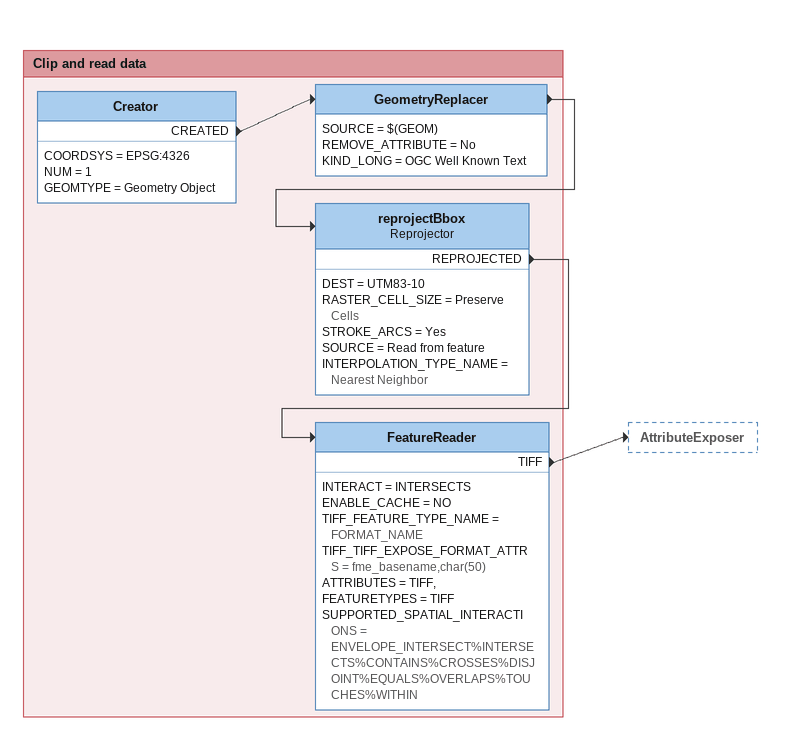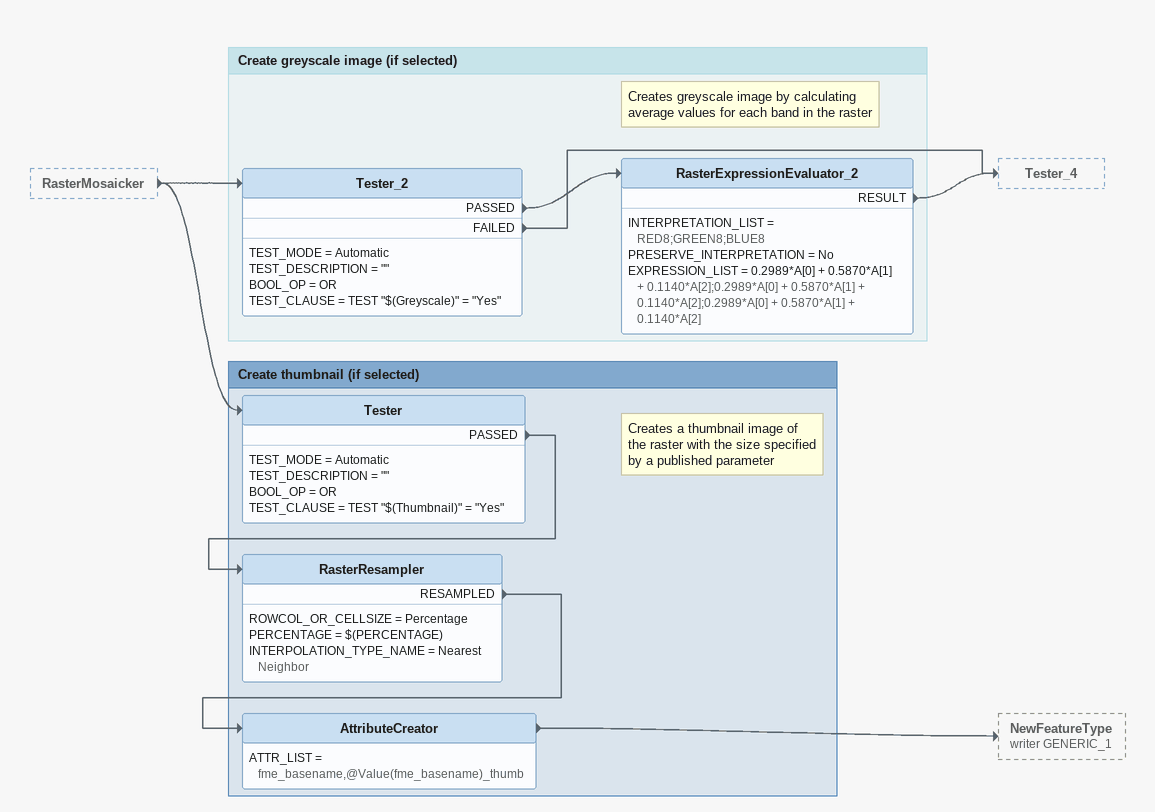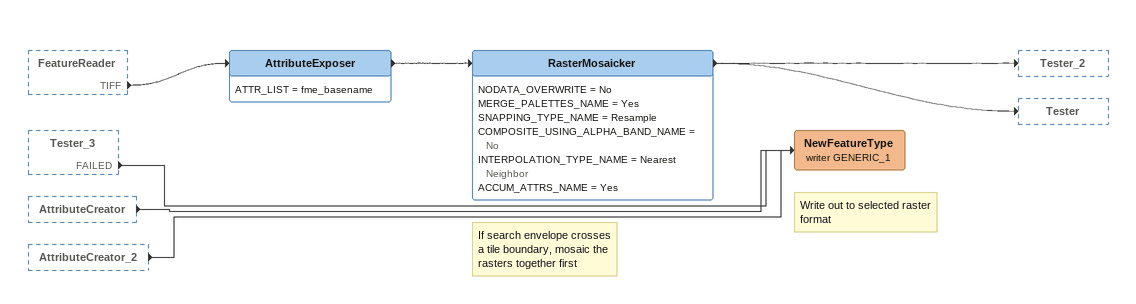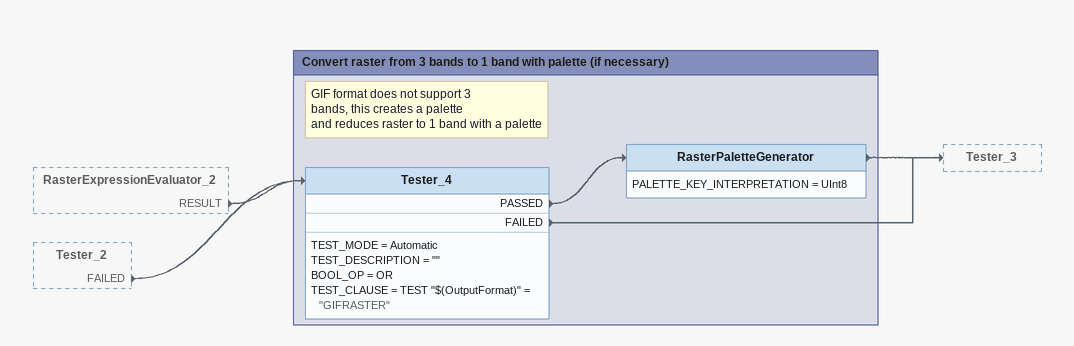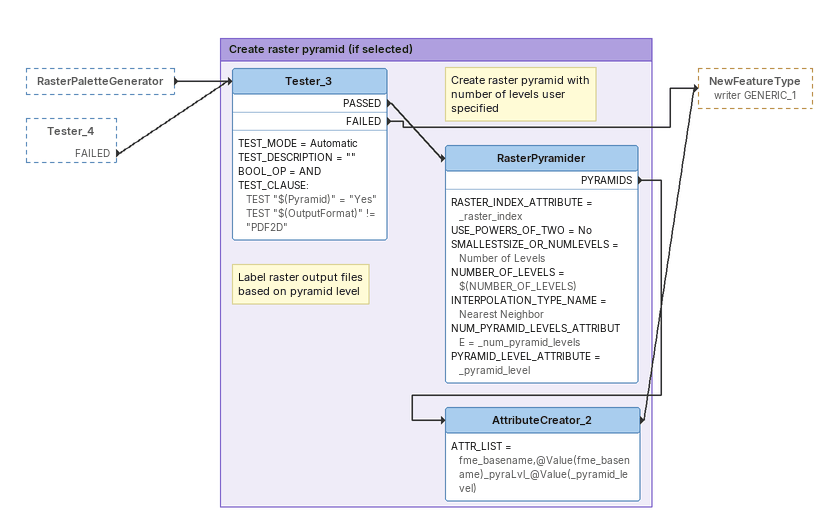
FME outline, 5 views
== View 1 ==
Bookmark: Clip and read data
Creator
    COORDSYS = EPSG:4326
    NUM = 1
    GEOMTYPE = Geometry Object
    CREATED -> GeometryReplacer
GeometryReplacer
    SOURCE = $(GEOM)
    REMOVE_ATTRIBUTE = No
    KIND_LONG = OGC Well Known Text
    -> reprojectBbox
reprojectBbox: Reprojector
    DEST = UTM83-10
    RASTER_CELL_SIZE = Preserve Cells
    STROKE_ARCS = Yes
    SOURCE = Read from feature
    INTERPOLATION_TYPE_NAME = Nearest Neighbor
    REPROJECTED -> FeatureReader
FeatureReader
    INTERACT = INTERSECTS
    ENABLE_CACHE = NO
    TIFF_FEATURE_TYPE_NAME = FORMAT_NAME
    TIFF_TIFF_EXPOSE_FORMAT_ATTRS = fme_basename,char(50)
    ATTRIBUTES = TIFF,
    FEATURETYPES = TIFF
    SUPPORTED_SPATIAL_INTERACTIONS = ENVELOPE_INTERSECT%INTERSECTS%CONTAINS%CROSSES%DISJOINT%EQUALS%OVERLAPS%TOUCHES%WITHIN
    TIFF -> AttributeExposer

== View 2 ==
RasterMosaicker [outside]
    -> Tester_2
    -> Tester

Bookmark: Create greyscale image (if selected)
Tester_2
    TEST_MODE = Automatic
    TEST_DESCRIPTION = ""
    BOOL_OP = OR
    TEST_CLAUSE = TEST "$(Greyscale)" = "Yes"
    PASSED -> RasterExpressionEvaluator_2
    FAILED -> Tester_4
Note: Creates greyscale image by calculating / average values for each band in the raster
RasterExpressionEvaluator_2
    INTERPRETATION_LIST = RED8;GREEN8;BLUE8
    PRESERVE_INTERPRETATION = No
    EXPRESSION_LIST = 0.2989*A[0] + 0.5870*A[1] + 0.1140*A[2];0.2989*A[0] + 0.5870*A[1] + 0.1140*A[2];0.2989*A[0] + 0.5870*A[1] + 0.1140*A[2]
    RESULT -> Tester_4

Bookmark: Create thumbnail (if selected)
Tester
    TEST_MODE = Automatic
    TEST_DESCRIPTION = ""
    BOOL_OP = OR
    TEST_CLAUSE = TEST "$(Thumbnail)" = "Yes"
    PASSED -> RasterResampler
Note: Creates a thumbnail image of / the raster with the size specified / by a published parameter
RasterResampler
    ROWCOL_OR_CELLSIZE = Percentage
    PERCENTAGE = $(PERCENTAGE)
    INTERPOLATION_TYPE_NAME = Nearest Neighbor
    RESAMPLED -> AttributeCreator
AttributeCreator
    ATTR_LIST = fme_basename,@Value(fme_basename)_thumb
    -> NewFeatureType (writer GENERIC_1)

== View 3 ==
FeatureReader [outside]
    TIFF -> AttributeExposer
Tester_3 [outside]
    FAILED -> NewFeatureType (writer GENERIC_1)
AttributeCreator [outside]
    -> NewFeatureType (writer GENERIC_1)
AttributeCreator_2 [outside]
    -> NewFeatureType (writer GENERIC_1)
AttributeExposer
    ATTR_LIST = fme_basename
    -> RasterMosaicker
Note: If search envelope crosses / a tile boundary, mosaic the / rasters together first
RasterMosaicker
    NODATA_OVERWRITE = No
    MERGE_PALETTES_NAME = Yes
    SNAPPING_TYPE_NAME = Resample
    COMPOSITE_USING_ALPHA_BAND_NAME = No
    INTERPOLATION_TYPE_NAME = Nearest Neighbor
    ACCUM_ATTRS_NAME = Yes
    -> Tester_2
    -> Tester
Note: Write out to selected raster / format
NewFeatureType (writer GENERIC_1)

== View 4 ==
RasterExpressionEvaluator_2 [outside]
    RESULT -> Tester_4
Tester_2 [outside]
    FAILED -> Tester_4

Bookmark: Convert raster from 3 bands to 1 band with palette (if necessary)
Tester_4
    TEST_MODE = Automatic
    TEST_DESCRIPTION = ""
    BOOL_OP = OR
    TEST_CLAUSE = TEST "$(OutputFormat)" = "GIFRASTER"
    PASSED -> RasterPaletteGenerator
    FAILED -> Tester_3
Note: GIF format does not support 3 / bands, this creates a palette / and reduces raster to 1 band with a palette
RasterPaletteGenerator
    PALETTE_KEY_INTERPRETATION = UInt8
    -> Tester_3

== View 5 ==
RasterPaletteGenerator [outside]
    -> Tester_3
Tester_4 [outside]
    FAILED -> Tester_3

Bookmark: Create raster pyramid (if selected)
Tester_3
    TEST_MODE = Automatic
    TEST_DESCRIPTION = ""
    BOOL_OP = AND
    TEST_CLAUSE:
      TEST "$(Pyramid)" = "Yes"
      TEST "$(OutputFormat)" != "PDF2D"
    PASSED -> RasterPyramider
    FAILED -> NewFeatureType (writer GENERIC_1)
Note: Create raster pyramid with number of levels user / specified
RasterPyramider
    RASTER_INDEX_ATTRIBUTE = _raster_index
    USE_POWERS_OF_TWO = No
    SMALLESTSIZE_OR_NUMLEVELS = Number of Levels
    NUMBER_OF_LEVELS = $(NUMBER_OF_LEVELS)
    INTERPOLATION_TYPE_NAME = Nearest Neighbor
    NUM_PYRAMID_LEVELS_ATTRIBUTE = _num_pyramid_levels
    PYRAMID_LEVEL_ATTRIBUTE = _pyramid_level
    PYRAMIDS -> AttributeCreator_2
Note: Label raster output files / based on pyramid level
AttributeCreator_2
    ATTR_LIST = fme_basename,@Value(fme_basename)_pyraLvl_@Value(_pyramid_level)
    -> NewFeatureType (writer GENERIC_1)
